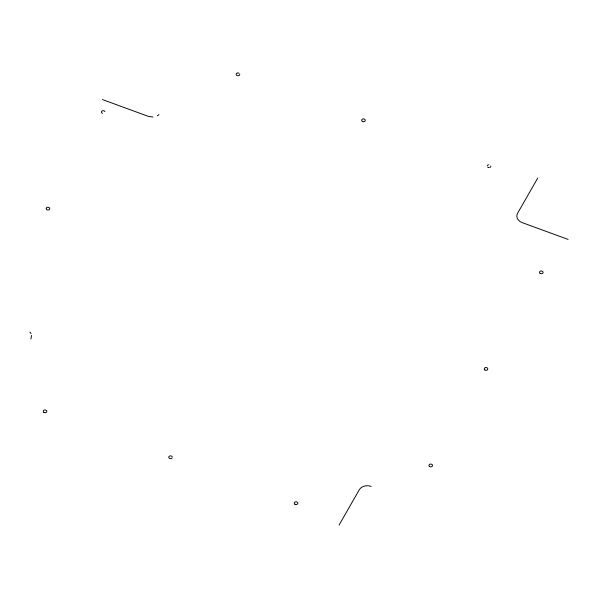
<?xml version="1.0" encoding="UTF-8"?>
<svg xmlns="http://www.w3.org/2000/svg" width="598" height="598" viewBox="0 0 598 598"><rect width="100%" height="100%" fill="white"/><g stroke="black" fill="none" stroke-linecap="round" stroke-linejoin="round"><path stroke-width="0.9" d="M31.582 335.441L30.872 338.999M339.096 525.044L359.323 489.702A8.97 6.982 3.3 0 1 371.141 486.398M537.804 177.957L517.569 213.299A8.97 6.982 3.3 0 0 522.159 222.613L568.1 239.417M157.311 115.825L159.001 114.607M152.983 117.036L148.401 116.386L102.46 99.574M488.701 167.575L489.164 167.59M488.252 167.462L487.527 166.992M29.9 332.032L31.021 333.654M172.172 457.866A1.794 1.398 3.3 0 1 169.406 458.33A1.794 1.398 3.3 0 1 169.473 456.11A1.794 1.398 3.3 0 1 172.202 456.797M46.181 208.739A1.794 1.398 3.3 0 1 48.543 207.319A1.794 1.398 3.3 0 1 49.26 209.621A1.794 1.398 3.3 0 1 46.293 209.098M239.731 74.242A1.794 1.398 3.3 0 1 238.296 75.729A1.794 1.398 3.3 0 1 236.225 74.705A1.794 1.398 3.3 0 1 237.301 73.031M237.75 72.956A1.794 1.398 3.3 0 1 239.073 73.285M102.52 113.336A1.794 1.398 3.3 0 1 102.004 111.034A1.794 1.398 3.3 0 1 104.912 111.609M490.756 166.087A1.794 1.398 3.3 0 1 490.031 167.35M487.333 165.594A1.794 1.398 3.3 0 1 488.775 164.801M540.181 273.421A1.794 1.398 3.3 0 0 543.074 272.613A1.794 1.398 3.3 0 0 540.659 271.036A1.794 1.398 3.3 0 0 540.181 273.421M294.919 504.249A1.794 1.398 3.3 0 0 297.819 503.441A1.794 1.398 3.3 0 0 295.397 501.872A1.794 1.398 3.3 0 0 294.919 504.249M484.903 369.975A1.794 1.398 3.3 0 0 487.796 369.16A1.794 1.398 3.3 0 0 485.382 367.591A1.794 1.398 3.3 0 0 484.903 369.975M43.893 412.403A1.794 1.398 3.3 0 0 46.794 411.588A1.794 1.398 3.3 0 0 44.372 410.019A1.794 1.398 3.3 0 0 43.893 412.403M362.336 121.334A1.794 1.398 3.3 0 0 365.229 120.527A1.794 1.398 3.3 0 0 362.814 118.957A1.794 1.398 3.3 0 0 362.336 121.334M429.626 466.522A1.794 1.398 3.3 0 0 432.518 465.715A1.794 1.398 3.3 0 0 430.104 464.145A1.794 1.398 3.3 0 0 429.626 466.522"/></g></svg>
